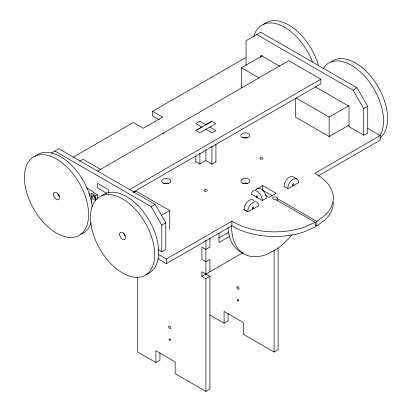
<?xml version="1.0" encoding="UTF-8"?>
<svg xmlns="http://www.w3.org/2000/svg" width="412" height="412" viewBox="0 0 412 412"><rect width="100%" height="100%" fill="white"/><g stroke="black" fill="none" stroke-linecap="round" stroke-linejoin="round"><path stroke-width="0.62" d="M231.678 225.56L231.652 228.403A59.843 34.551 -60 0 0 267.29 254.194L276.859 248.915L279.527 246.984A59.838 34.546 -60 0 0 292.123 234.675M315.175 225.086L316.828 226.039L316.828 221.409L325.604 214.765A58.638 33.856 0 0 0 314.794 173.308L380.168 135.563L367.962 128.503M316.828 226.039L325.604 219.4A58.638 33.856 0 0 0 333.298 202.091M51.098 153.207L58.849 148.732L155.108 204.306L165.804 222.83L165.804 249.378L161.792 251.691L158.285 249.667M73.264 157.132L133.225 122.508L143.252 128.297L162.637 117.106L152.61 111.317L152.61 115.947L159.295 119.81M152.61 111.317L245.526 57.675M242.591 87.854L241.489 87.215L241.489 67.764L262.326 55.733M79.799 161.159L83.09 159.264L100.76 169.466M97.618 171.037L288.791 60.662L299.488 66.837M199.892 121.252L195.87 123.569L201.895 127.04L195.87 130.511L199.897 132.829L215.94 123.569L211.917 121.252L205.902 124.718L199.887 121.252M195.885 130.511L211.928 121.252M88.724 193.63L89.826 194.268L91.51 193.295L95.723 195.726L97.407 194.752L97.407 199.145M129.147 189.881L320.876 79.186L320.876 83.816L133.05 192.26M133.859 192.378L136.053 191.111L169.739 210.563L169.739 229.381M215.883 161.736L211.861 164.058L205.845 160.582L199.835 164.053L195.813 161.736M54.842 151.05L151.096 206.623L155.108 204.306M256.769 34.541L353.022 90.115L357.034 87.802L367.731 106.327L367.731 132.87L363.719 135.188L348.949 126.659M296.022 97.953L329.157 117.085L348.897 105.688M161.514 215.311L169.739 210.563M161.792 251.691L161.792 225.148L165.804 222.83M363.719 135.188L363.719 108.639L367.731 106.327M295.471 98.262L295.471 117.085L329.157 136.532L348.897 125.135M255.636 189.711L262.768 185.596L276.128 193.305L268.995 197.42L265.658 195.494M158.605 254.482L166.402 258.983L231.91 221.162A58.638 33.856 0 0 0 303.716 227.403L315.221 222.336L315.221 226.966L303.716 232.033A58.638 33.856 0 0 1 231.91 225.797L166.402 263.613L158.043 258.793M258.654 205.722L247.962 211.897L243.94 209.574M298.741 182.578L288.045 188.753L284.022 186.42L284.213 184.715A7.56 4.367 -60 0 1 293.159 176.784L296.856 178.921M318.121 176.022L380.168 140.193L380.168 135.563M218.88 237.956L228.851 232.193M229.541 236.431L219.009 242.508L219.009 233.243M159.923 352.806L159.923 360.217L155.911 362.534L155.911 350.803L175.162 361.916L175.162 373.648L205.907 391.4L209.919 389.082L209.919 276.395L201.901 271.76L201.901 276.395L242.56 252.917M201.901 276.395L205.907 278.708L209.919 276.395M209.765 314.897L224.092 323.168L228.104 320.855L228.104 313.444M224.092 323.168L224.092 311.436L243.343 322.55L243.343 334.281L274.093 352.033L278.1 349.721L278.1 247.916M357.034 87.802L260.781 32.229L246.072 40.716L246.072 65.369M310.184 73.012L320.876 79.186M299.55 66.898L310.241 73.073M279.712 66.265L260.781 55.337L260.781 57.263M315.041 86.664L349.016 106.275L349.016 126.834M241.489 67.764L259.158 77.971M209.914 127.04L215.934 130.511L211.917 132.834L205.902 129.358M272.785 196.009L262.768 190.226L262.768 185.596M315.221 222.336L275.54 199.429A2.271 1.308 0 0 1 272.692 198.275A2.271 1.308 0 0 1 275.154 196.859A2.271 1.308 0 0 1 277.147 198.502L316.828 221.409M251.495 194.237L262.346 200.5L266.368 198.167A7.56 4.367 60 0 0 262.403 189.917A7.56 4.367 60 0 0 256.388 189.319M106.713 193.295L97.618 188.016L97.618 183.386L108.315 189.582L108.315 193.063M86.695 187.913L93.38 191.776L93.38 193.048M93.194 192.322L97.407 194.752M155.911 362.534L137.726 352.033L137.726 277.122M353.022 90.115L363.719 108.639M151.096 206.623L161.792 225.148M329.157 117.085L329.157 136.532M277.147 198.502L277.147 200.814M274.093 250.228L274.093 352.033M231.91 221.162L231.91 225.797M215.929 143.973L215.929 161.921M211.923 146.291L211.923 164.233M209.919 237.801L209.919 247.061L205.907 249.378L201.901 247.061L201.901 259.411L205.907 261.728L209.919 259.411L209.919 271.76M205.902 149.752L205.902 160.587M205.907 240.114L205.907 274.892M205.907 278.708L205.907 391.4M199.897 153.336L199.897 164.233M195.885 156.148L195.885 161.916M166.402 258.983L166.402 263.613M95.723 195.726L95.723 200.747M91.51 193.295L91.51 202.709M89.826 194.268L89.826 196.153M95.888 198.986A2.384 1.375 60 0 1 93.823 195.412M97.078 197.291A2.384 1.375 60 0 1 97.078 198.296M101.759 195.844A45.377 26.198 60 0 1 148.871 219.823A45.377 26.198 60 0 1 147.805 273.686M147.408 273.851A45.377 26.198 60 0 1 146.183 274.294M125.346 235.994A4.177 2.41 60 0 1 123.827 233.187M331.057 61.893A45.377 26.198 60 0 1 376.285 83.821A45.377 26.198 60 0 1 379.91 138.144M323.446 68.104A45.377 26.198 60 0 1 366.407 78.187A45.377 26.198 60 0 1 380.209 135.388M263.577 24.447A45.377 26.198 60 0 1 318.533 65.709M253.813 36.297A45.377 26.198 60 0 1 280.783 25.333A45.377 26.198 60 0 1 312.466 61.939M91.067 222.763A45.377 26.198 60 0 1 80.85 234.145M35.123 156.452A45.377 26.198 60 0 1 68.711 162.627A45.377 26.198 60 0 1 92.303 206.86M59.539 196.364A4.177 2.41 60 0 1 57.871 193.645M243.049 253.102A59.843 34.551 -60 0 1 228.001 227.429M287.731 188.557A7.56 4.367 -60 0 1 293.076 179.292A7.56 4.367 -60 0 1 298.427 182.382M258.339 205.526A7.56 4.367 -60 0 0 252.994 202.436A7.56 4.367 -60 0 0 247.643 211.701L243.94 209.559L244.125 207.859A7.56 4.367 -60 0 1 248.596 200.757A7.56 4.367 -60 0 1 253.921 200.716M251.65 194.315A7.56 4.367 60 0 1 257 191.23A7.56 4.367 60 0 1 262.346 200.49M163.914 183.531A4.537 2.621 0 0 1 168.451 183.531M242.869 183.577A4.537 2.621 0 0 1 247.391 183.381M243.054 137.835A4.537 2.621 0 0 1 247.597 137.835M162.982 133.586A4.537 2.621 0 0 1 163.868 133.127M92.082 196.854A2.384 1.375 60 0 0 94.611 199.995A2.384 1.375 60 0 0 94.611 196.627A2.384 1.375 60 0 0 92.082 196.854M91.346 226.409A45.377 26.198 60 0 0 144.56 275.638A45.377 26.198 60 0 0 131.835 205.83A45.377 26.198 60 0 0 91.346 226.409M119.64 234.546A4.177 2.41 60 0 0 124.264 239.733A4.177 2.41 60 0 0 123.837 233.599A4.177 2.41 60 0 0 119.64 234.546M25.379 187.012A45.377 26.198 60 0 0 78.79 235.587A45.377 26.198 60 0 0 65.39 165.572A45.377 26.198 60 0 0 25.379 187.012M53.611 194.984A4.177 2.41 60 0 0 58.422 199.763A4.177 2.41 60 0 0 57.52 193.429A4.177 2.41 60 0 0 53.611 194.984M252.994 208.621A0.948 0.546 -60 0 0 253.571 207.133A0.948 0.546 -60 0 0 252.417 207.803A0.948 0.546 -60 0 0 252.994 208.621M293.076 185.482A0.948 0.546 -60 0 0 293.658 183.989A0.948 0.546 -60 0 0 292.499 184.658A0.948 0.546 -60 0 0 293.076 185.482M256.331 196.256A0.948 0.546 60 0 0 257.33 197.502A0.948 0.546 60 0 0 257.33 196.169A0.948 0.546 60 0 0 256.331 196.256M236.946 287.622A1.514 0.875 60 0 0 238.708 289.301A1.514 0.875 60 0 0 238.327 286.989A1.514 0.875 60 0 0 236.946 287.622M237.327 299.936A0.948 0.546 60 0 0 238.332 301.182A0.948 0.546 60 0 0 238.332 299.848A0.948 0.546 60 0 0 237.327 299.936M168.766 326.984A1.514 0.875 60 0 0 170.527 328.668A1.514 0.875 60 0 0 170.146 326.356A1.514 0.875 60 0 0 168.766 326.984M169.147 339.297A0.948 0.546 60 0 0 170.146 340.549A0.948 0.546 60 0 0 170.146 339.21A0.948 0.546 60 0 0 169.147 339.297M204.996 191.183A1.514 0.875 0 0 0 207.267 190.432A1.514 0.875 0 0 0 204.996 189.675A1.514 0.875 0 0 0 204.996 191.183M260.611 159.089A1.514 0.875 0 0 0 262.882 158.332A1.514 0.875 0 0 0 260.611 157.575A1.514 0.875 0 0 0 260.611 159.089M243.054 137.742A4.537 2.621 0 0 0 249.863 135.476A4.537 2.621 0 0 0 243.054 133.205A4.537 2.621 0 0 0 243.054 137.742M162.972 183.021A4.537 2.621 0 0 0 170.563 181.847A4.537 2.621 0 0 0 165.006 178.638A4.537 2.621 0 0 0 162.972 183.021M242.462 183.098A4.537 2.621 0 0 0 249.878 181.599A4.537 2.621 0 0 0 243.925 178.638A4.537 2.621 0 0 0 242.462 183.098"/></g></svg>
